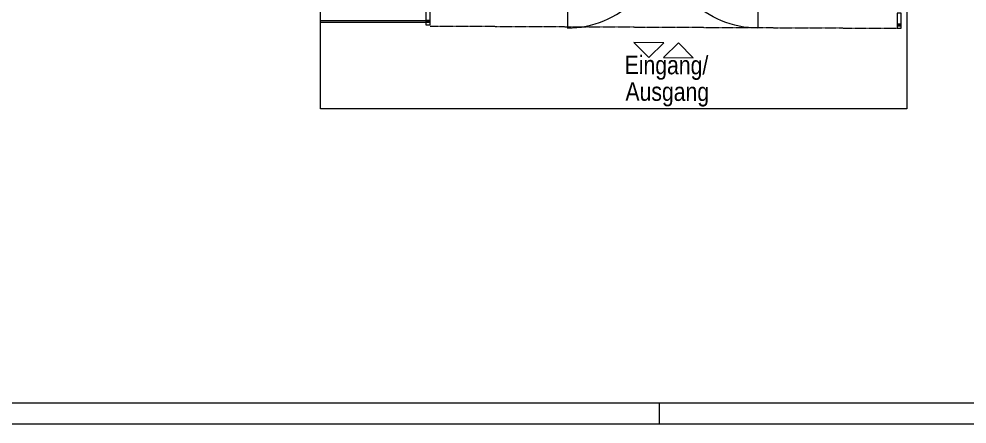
# Model space of a CAD drawing. Header units: millimetres. Extents: x 2027740 to 2136289, y -1533552 to -1491502.
# Drawn here: x 2081620 to 2092899, y -1533552 to -1528729 of the extents above; entities that cross this region are included whole.
import ezdxf
from ezdxf.enums import TextEntityAlignment as Align

# ---------------------------------------------------------------- set-up
doc = ezdxf.new("R2010")
doc.units = ezdxf.units.MM
doc.header["$MEASUREMENT"] = 0
doc.linetypes.add('AUSGEZOGEN', pattern=[0])
doc.linetypes.add('VERDECKT', pattern=[0.09525, 0.0635, -0.03175])
doc.layers.add('01_Grundriss', color=7, linetype='Continuous', lineweight=0)
doc.layers.add('99_Zeichenkopf', color=7, linetype='Continuous', lineweight=0)
doc.styles.add('Style-Arial Narrow', font='ARIALN.TTF')

# ---------------------------------------------------------------- blocks, each defined once
blk = doc.blocks.new('A0+1')
at = {"layer": '99_Zeichenkopf', "lineweight": 0}
blk.add_line((-28250, -250), (-28250, 0), dxfattribs=at)
at = {"layer": '99_Zeichenkopf', "lineweight": 0, "flags": 128}
for points in [[(-67250, 41800), (250, 41800), (250, -250), (-67250, -250)], [(-66250, 41550), (0, 41550), (0, 0), (-66250, 0)]]:
    blk.add_lwpolyline(points, close=True, dxfattribs=at)

msp = doc.modelspace()

# ---------------------------------------------------------------- linework, layer by layer
at = {"layer": '01_Grundriss', "color": 5, "linetype": 'AUSGEZOGEN', "ltscale": 10}
for p, q in [((2085208.3605, -1528748.6342), (2086510.7092, -1528748.6342)), ((2085208.3605, -1528768.6342), (2086510.7092, -1528768.6342))]:
    msp.add_line(p, q, dxfattribs=at)
at = {"layer": '01_Grundriss', "color": 251, "linetype": 'VERDECKT', "ltscale": 2.5}
msp.add_line((2086510.7092, -1528813.6342), (2092065.706, -1528840.2695), dxfattribs=at)
at = {"layer": '01_Grundriss', "color": 251, "linetype": 'AUSGEZOGEN', "ltscale": 10, "flags": 128}
for points in [[(2088144.3161, -1527704.2411), (2088144.3161, -1528838.2411, 0.4144501012), (2089277.7092, -1527703.6342)], [(2090411.1024, -1527704.2411), (2090411.1024, -1528838.2411, -0.4144501012), (2089277.7092, -1527703.6342)]]:
    msp.add_lwpolyline(points, format="xyb", dxfattribs=at)
at = {"layer": '01_Grundriss', "linetype": 'AUSGEZOGEN', "ltscale": 10, "flags": 128}
for points in [[(2086460.7092, -1528748.6342), (2086510.7092, -1528748.6342), (2086510.7092, -1528618.6342), (2086460.7092, -1528618.6342)], [(2092066.1885, -1528660.1777), (2092065.7062, -1528790.1768), (2092115.7059, -1528790.3623), (2092116.1881, -1528660.3631)], [(2086460.7092, -1528768.6342), (2086510.7092, -1528768.6342), (2086510.7092, -1528748.6342), (2086460.7092, -1528748.6342)], [(2086460.7092, -1528798.6342), (2086510.7092, -1528798.6342), (2086510.7092, -1528768.6342), (2086460.7092, -1528768.6342)], [(2092065.706, -1528810.2695), (2092115.706, -1528810.2695), (2092115.706, -1528790.2695), (2092065.706, -1528790.2695)], [(2092065.706, -1528840.2695), (2092115.706, -1528840.2695), (2092115.706, -1528810.2695), (2092065.706, -1528810.2695)]]:
    msp.add_lwpolyline(points, close=True, dxfattribs=at)
at = {"layer": '01_Grundriss', "color": 1, "ltscale": 10, "flags": 128}
for points in [[(2089289.7222, -1529011.9689), (2088936.1729, -1529010.2737), (2089112.1, -1529187.8959)], [(2089288.8746, -1529188.7435), (2089642.424, -1529190.4387), (2089466.4969, -1529012.8165)]]:
    msp.add_lwpolyline(points, close=True, dxfattribs=at)
at = {"layer": '99_Zeichenkopf', "flags": 128}
msp.add_lwpolyline([(2085208.3605, -1522625.649), (2092181.7577, -1522625.649), (2092181.7577, -1529800.649), (2085208.3605, -1529800.649)], close=True, dxfattribs=at)

# ---------------------------------------------------------------- block references
at = {"layer": '99_Zeichenkopf', "color": 7, "linetype": 'Continuous', "lineweight": 13}
msp.add_blockref('A0+1', (2117491.5338, -1533302.3673), dxfattribs=at)

# ---------------------------------------------------------------- texts
at = {"layer": '01_Grundriss', "color": 7, "style": 'Style-Arial Narrow'}
for s, p in [('Eingang/', (2089322.9553, -1529278.1903)), ('Ausgang', (2089332.5209, -1529594.8635))]:
    msp.add_text(s, height=220, rotation=359.72527859, dxfattribs=at).set_placement(p, align=Align.MIDDLE_CENTER)

doc.saveas('drawing.dxf')
